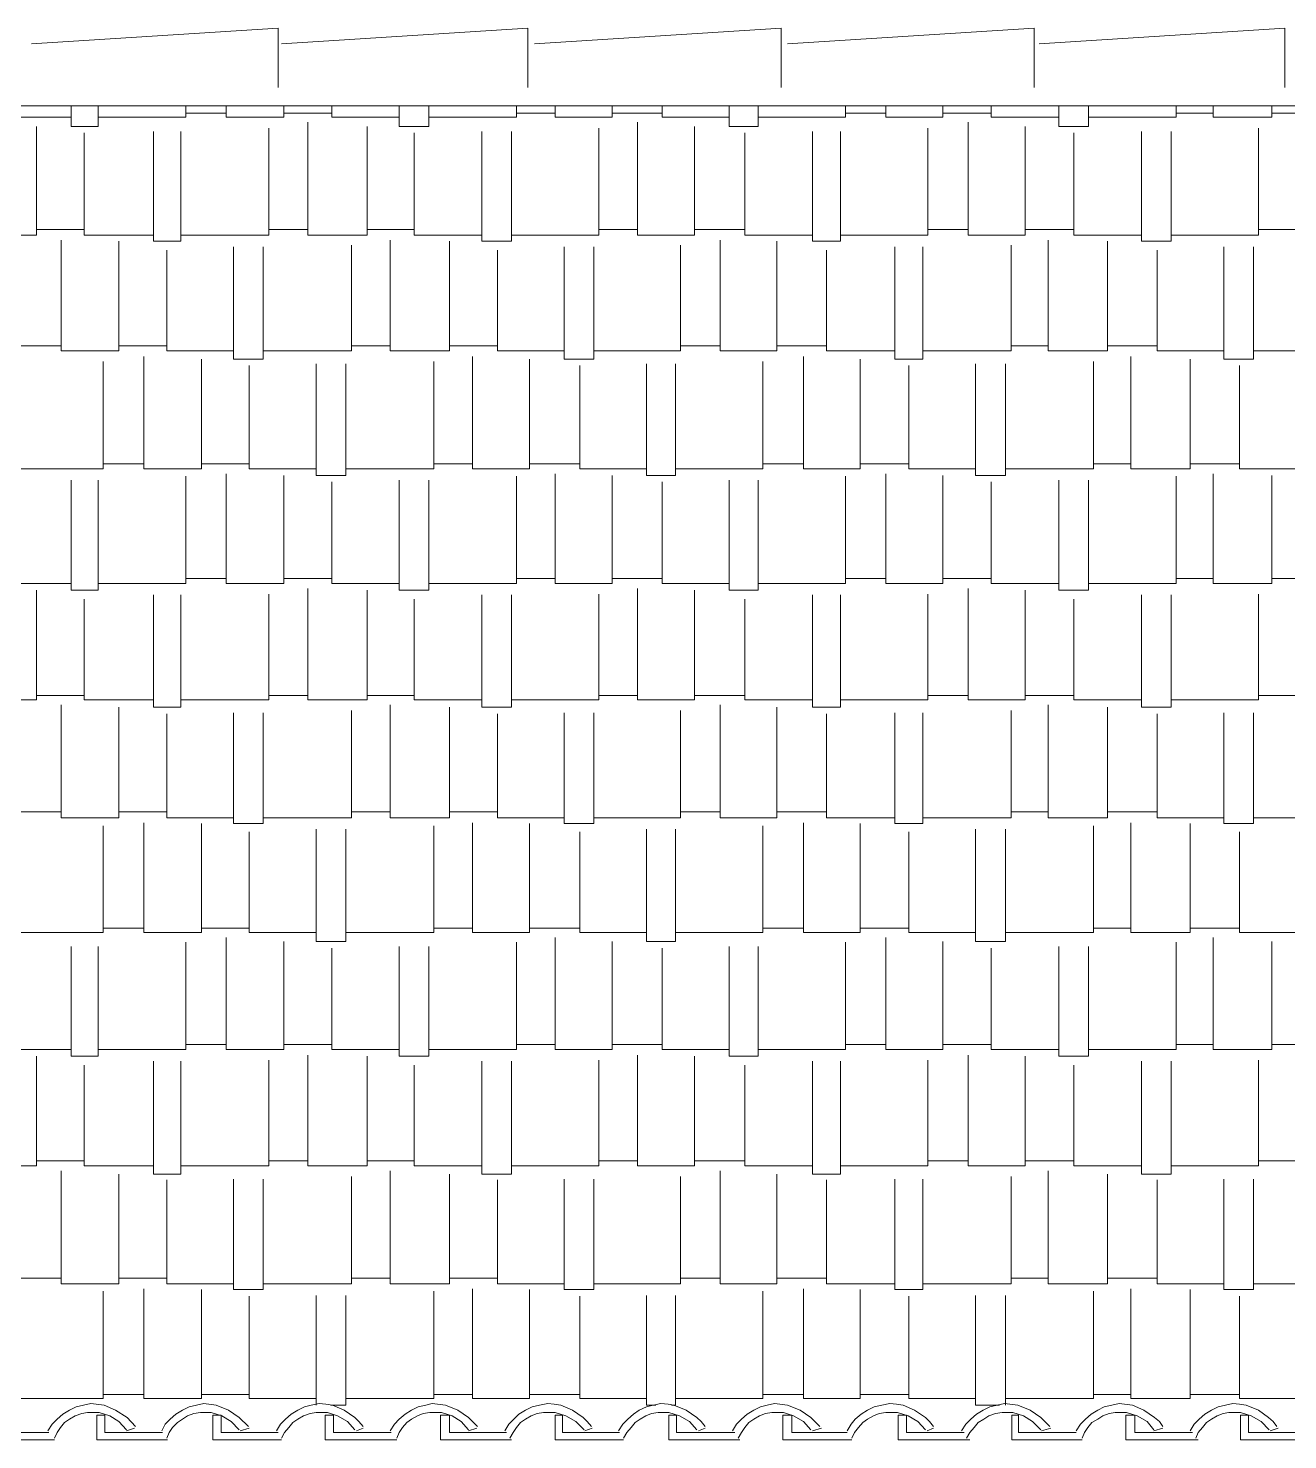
# Model space of a CAD drawing. Header units: millimetres. Extents: x -78675 to -67340, y -9269 to -3209.
# Drawn here: x -73543 to -71926, y -5019 to -3209 of the extents above; entities that cross this region are included whole.
import ezdxf

# ---------------------------------------------------------------- set-up
doc = ezdxf.new("R2010")
doc.units = ezdxf.units.MM
doc.layers.add('A-COB-___-___-EXI', color=250, linetype='Continuous', lineweight=25)

msp = doc.modelspace()

# ---------------------------------------------------------------- linework, layer by layer
at = {"layer": 'A-COB-___-___-EXI', "color": 18, "lineweight": 9}
for p, q in [((-73340.7, -3317.5), (-73288.9, -3317.5)), ((-73214.8, -3317.5), (-73153.4, -3317.5)), ((-72916.4, -3317.5), (-72866.7, -3317.5)), ((-72793.6, -3317.5), (-72729.1, -3317.5)), ((-72494.2, -3317.5), (-72442.3, -3317.5)), ((-72369.3, -3317.5), (-72306.9, -3317.5)), ((-72069.8, -3317.5), (-72022.2, -3317.5)), ((-71947.1, -3317.5), (-71882.5, -3317.5)), ((-73532.3, -3466.7), (-73470.9, -3466.7)), ((-73233.9, -3466.7), (-73184.1, -3466.7)), ((-73107.9, -3466.7), (-73047.6, -3466.7)), ((-72810.6, -3466.7), (-72760.8, -3466.7)), ((-72687.8, -3466.7), (-72623.3, -3466.7)), ((-72388.4, -3466.7), (-72336.5, -3466.7)), ((-72263.5, -3466.7), (-72201.1, -3466.7)), ((-71964, -3466.7), (-71915.3, -3466.7)), ((-73552.4, -3615.9), (-73500.5, -3615.9)), ((-73426.5, -3615.9), (-73365.1, -3615.9)), ((-73128, -3615.9), (-73078.3, -3615.9)), ((-73002.1, -3615.9), (-72940.7, -3615.9)), ((-72705.8, -3615.9), (-72655, -3615.9)), ((-72582, -3615.9), (-72518.5, -3615.9)), ((-72281.5, -3615.9), (-72233.9, -3615.9)), ((-72157.7, -3615.9), (-72094.2, -3615.9)), ((-73446.6, -3767.3), (-73394.7, -3767.3)), ((-73320.6, -3767.3), (-73259.3, -3767.3)), ((-73022.2, -3767.3), (-72972.5, -3767.3)), ((-72899.5, -3767.3), (-72834.9, -3767.3)), ((-72600, -3767.3), (-72548.1, -3767.3)), ((-72475.1, -3767.3), (-72412.7, -3767.3)), ((-72175.7, -3767.3), (-72128, -3767.3)), ((-72051.9, -3767.3), (-71988.4, -3767.3)), ((-73340.7, -3914.4), (-73288.9, -3914.4)), ((-73214.8, -3914.4), (-73153.4, -3914.4)), ((-72916.4, -3914.4), (-72866.7, -3914.4)), ((-72793.6, -3914.4), (-72729.1, -3914.4)), ((-72494.2, -3914.4), (-72442.3, -3914.4)), ((-72369.3, -3914.4), (-72306.9, -3914.4)), ((-72069.8, -3914.4), (-72022.2, -3914.4)), ((-71947.1, -3914.4), (-71882.5, -3914.4)), ((-73532.3, -4064.6), (-73470.9, -4064.6)), ((-73233.9, -4064.6), (-73184.1, -4064.6)), ((-73107.9, -4064.6), (-73047.6, -4064.6)), ((-72810.6, -4064.6), (-72760.8, -4064.6)), ((-72687.8, -4064.6), (-72623.3, -4064.6)), ((-72388.4, -4064.6), (-72336.5, -4064.6)), ((-72263.5, -4064.6), (-72201.1, -4064.6)), ((-71964, -4064.6), (-71915.3, -4064.6)), ((-73552.4, -4213.8), (-73500.5, -4213.8)), ((-73426.5, -4213.8), (-73365.1, -4213.8)), ((-73128, -4213.8), (-73078.3, -4213.8)), ((-73002.1, -4213.8), (-72940.7, -4213.8)), ((-72705.8, -4213.8), (-72655, -4213.8)), ((-72582, -4213.8), (-72518.5, -4213.8)), ((-72281.5, -4213.8), (-72233.9, -4213.8)), ((-72157.7, -4213.8), (-72094.2, -4213.8)), ((-73446.6, -4363), (-73394.7, -4363)), ((-73320.6, -4363), (-73259.3, -4363)), ((-73022.2, -4363), (-72972.5, -4363)), ((-72899.5, -4363), (-72834.9, -4363)), ((-72600, -4363), (-72548.1, -4363)), ((-72475.1, -4363), (-72412.7, -4363)), ((-72175.7, -4363), (-72128, -4363)), ((-72051.9, -4363), (-71988.4, -4363)), ((-73340.7, -4512.2), (-73288.9, -4512.2)), ((-73214.8, -4512.2), (-73153.4, -4512.2)), ((-72916.4, -4512.2), (-72866.7, -4512.2)), ((-72793.6, -4512.2), (-72729.1, -4512.2)), ((-72494.2, -4512.2), (-72442.3, -4512.2)), ((-72369.3, -4512.2), (-72306.9, -4512.2)), ((-72069.8, -4512.2), (-72022.2, -4512.2)), ((-71947.1, -4512.2), (-71882.5, -4512.2)), ((-73532.3, -4661.4), (-73470.9, -4661.4)), ((-73233.9, -4661.4), (-73184.1, -4661.4)), ((-73107.9, -4661.4), (-73047.6, -4661.4)), ((-72810.6, -4661.4), (-72760.8, -4661.4)), ((-72687.8, -4661.4), (-72623.3, -4661.4)), ((-72388.4, -4661.4), (-72336.5, -4661.4)), ((-72263.5, -4661.4), (-72201.1, -4661.4)), ((-71964, -4661.4), (-71915.3, -4661.4)), ((-73552.4, -4811.7), (-73500.5, -4811.7)), ((-73426.5, -4811.7), (-73365.1, -4811.7)), ((-73128, -4811.7), (-73078.3, -4811.7)), ((-73002.1, -4811.7), (-72940.7, -4811.7)), ((-72705.8, -4811.7), (-72655, -4811.7)), ((-72582, -4811.7), (-72518.5, -4811.7)), ((-72281.5, -4811.7), (-72233.9, -4811.7)), ((-72157.7, -4811.7), (-72094.2, -4811.7)), ((-73173.5, -4974.7), (-73173.5, -4833.9)), ((-72288.9, -4974.7), (-72288.9, -4833.9)), ((-73446.6, -4960.9), (-73394.7, -4960.9)), ((-73320.6, -4960.9), (-73259.3, -4960.9)), ((-73022.2, -4960.9), (-72972.5, -4960.9)), ((-72899.5, -4960.9), (-72834.9, -4960.9)), ((-72600, -4960.9), (-72548.1, -4960.9)), ((-72475.1, -4960.9), (-72412.7, -4960.9)), ((-72175.7, -4960.9), (-72128, -4960.9)), ((-72051.9, -4960.9), (-71988.4, -4960.9))]:
    msp.add_line(p, q, dxfattribs=at)
at = {"layer": 'A-COB-___-___-EXI', "color": 28, "lineweight": 15}
for p, q in [((-73416.9, -5007.5), (-73406.3, -5004.3)), ((-73270.9, -5007.5), (-73259.3, -5004.3)), ((-73121.7, -5007.5), (-73113.2, -5004.3)), ((-72977.8, -5007.5), (-72967.2, -5004.3)), ((-72828.6, -5007.5), (-72819, -5004.3)), ((-72682.5, -5007.5), (-72674.1, -5004.3)), ((-72536.5, -5007.5), (-72524.9, -5004.3)), ((-72389.4, -5007.5), (-72381, -5004.3)), ((-72242.3, -5007.5), (-72230.7, -5004.3)), ((-72098.4, -5007.5), (-72086.8, -5004.3)), ((-71949.2, -5007.5), (-71938.6, -5004.3))]:
    msp.add_line(p, q, dxfattribs=at)
at = {"layer": 'A-COB-___-___-EXI', "color": 18, "lineweight": 9, "flags": 128}
for points in [[(-73222.2, -3284.7), (-73222.2, -3208.5), (-73538.6, -3228.6)], [(-72901.6, -3284.7), (-72901.6, -3208.5), (-73218, -3228.6)], [(-72576.7, -3284.7), (-72576.7, -3208.5), (-72893.1, -3228.6)], [(-72251.9, -3284.7), (-72251.9, -3208.5), (-72568.3, -3228.6)], [(-71930.2, -3284.7), (-71930.2, -3208.5), (-72245.5, -3228.6)], [(-77709, -3308), (-68369.3, -3308), (-68369.3, -4987.4)], [(-73575.7, -3308), (-73575.7, -3322.8), (-73487.8, -3322.8)], [(-73487.8, -3308), (-73487.8, -3334.5), (-73452.9, -3334.5), (-73452.9, -3308)], [(-73452.9, -3322.8), (-73340.7, -3322.8), (-73340.7, -3308)], [(-73288.9, -3308), (-73288.9, -3322.8), (-73214.8, -3322.8), (-73214.8, -3308)], [(-73153.4, -3308), (-73153.4, -3322.8), (-73066.7, -3322.8)], [(-73066.7, -3308), (-73066.7, -3334.5), (-73028.6, -3334.5), (-73028.6, -3308)], [(-73028.6, -3322.8), (-72916.4, -3322.8), (-72916.4, -3308)], [(-72866.7, -3308), (-72866.7, -3322.8), (-72793.6, -3322.8), (-72793.6, -3308)], [(-72729.1, -3308), (-72729.1, -3322.8), (-72643.4, -3322.8)], [(-72643.4, -3308), (-72643.4, -3334.5), (-72606.3, -3334.5), (-72606.3, -3308)], [(-72606.3, -3322.8), (-72494.2, -3322.8), (-72494.2, -3308)], [(-72442.3, -3308), (-72442.3, -3322.8), (-72369.3, -3322.8), (-72369.3, -3308)], [(-72306.9, -3308), (-72306.9, -3322.8), (-72220.1, -3322.8)], [(-72220.1, -3308), (-72220.1, -3334.5), (-72182, -3334.5), (-72182, -3308)], [(-72182, -3322.8), (-72069.8, -3322.8), (-72069.8, -3308)], [(-72022.2, -3308), (-72022.2, -3322.8), (-71947.1, -3322.8), (-71947.1, -3308)], [(-73607.4, -3329.2), (-73607.4, -3474.1), (-73532.3, -3474.1), (-73532.3, -3334.5)], [(-73184.1, -3329.2), (-73184.1, -3474.1), (-73107.9, -3474.1), (-73107.9, -3334.5)], [(-72760.8, -3329.2), (-72760.8, -3474.1), (-72687.8, -3474.1), (-72687.8, -3334.5)], [(-72336.5, -3329.2), (-72336.5, -3474.1), (-72263.5, -3474.1), (-72263.5, -3334.5)], [(-73470.9, -3342.9), (-73470.9, -3474.1), (-73382, -3474.1)], [(-73382, -3340.8), (-73382, -3481.6), (-73347.1, -3481.6), (-73347.1, -3340.8)], [(-73347.1, -3474.1), (-73233.9, -3474.1), (-73233.9, -3336.6)], [(-73047.6, -3342.9), (-73047.6, -3474.1), (-72960.8, -3474.1)], [(-72960.8, -3340.8), (-72960.8, -3481.6), (-72922.8, -3481.6), (-72922.8, -3340.8)], [(-72922.8, -3474.1), (-72810.6, -3474.1), (-72810.6, -3336.6)], [(-72623.3, -3342.9), (-72623.3, -3474.1), (-72536.5, -3474.1)], [(-72536.5, -3340.8), (-72536.5, -3481.6), (-72500.5, -3481.6), (-72500.5, -3340.8)], [(-72500.5, -3474.1), (-72388.4, -3474.1), (-72388.4, -3336.6)], [(-72201.1, -3342.9), (-72201.1, -3474.1), (-72114.3, -3474.1)], [(-72114.3, -3340.8), (-72114.3, -3481.6), (-72076.2, -3481.6), (-72076.2, -3340.8)], [(-72076.2, -3474.1), (-71964, -3474.1), (-71964, -3336.6)], [(-73500.5, -3480.5), (-73500.5, -3622.3), (-73426.5, -3622.3), (-73426.5, -3481.6)], [(-73365.1, -3493.2), (-73365.1, -3622.3), (-73279.4, -3622.3)], [(-73279.4, -3489), (-73279.4, -3632.9), (-73241.3, -3632.9), (-73241.3, -3489)], [(-73241.3, -3622.3), (-73128, -3622.3), (-73128, -3486.8)], [(-73078.3, -3480.5), (-73078.3, -3622.3), (-73002.1, -3622.3), (-73002.1, -3481.6)], [(-72940.7, -3493.2), (-72940.7, -3622.3), (-72855, -3622.3)], [(-72855, -3489), (-72855, -3632.9), (-72816.9, -3632.9), (-72816.9, -3489)], [(-72816.9, -3622.3), (-72705.8, -3622.3), (-72705.8, -3486.8)], [(-72655, -3480.5), (-72655, -3622.3), (-72582, -3622.3), (-72582, -3481.6)], [(-72518.5, -3493.2), (-72518.5, -3622.3), (-72430.7, -3622.3)], [(-72430.7, -3489), (-72430.7, -3632.9), (-72394.7, -3632.9), (-72394.7, -3489)], [(-72394.7, -3622.3), (-72281.5, -3622.3), (-72281.5, -3486.8)], [(-72233.9, -3480.5), (-72233.9, -3622.3), (-72157.7, -3622.3), (-72157.7, -3481.6)], [(-72094.2, -3493.2), (-72094.2, -3622.3), (-72008.5, -3622.3)], [(-72008.5, -3489), (-72008.5, -3632.9), (-71970.4, -3632.9), (-71970.4, -3489)], [(-71970.4, -3622.3), (-71858.2, -3622.3), (-71858.2, -3486.8)], [(-73558.7, -3773.6), (-73446.6, -3773.6), (-73446.6, -3636.1)], [(-73394.7, -3629.7), (-73394.7, -3773.6), (-73320.6, -3773.6), (-73320.6, -3632.9)], [(-73173.5, -3639.2), (-73173.5, -3782.1), (-73135.4, -3782.1), (-73135.4, -3639.2)], [(-73135.4, -3773.6), (-73022.2, -3773.6), (-73022.2, -3636.1)], [(-72972.5, -3629.7), (-72972.5, -3773.6), (-72899.5, -3773.6), (-72899.5, -3632.9)], [(-72749.2, -3639.2), (-72749.2, -3782.1), (-72712.2, -3782.1), (-72712.2, -3639.2)], [(-72712.2, -3773.6), (-72600, -3773.6), (-72600, -3636.1)], [(-72548.1, -3629.7), (-72548.1, -3773.6), (-72475.1, -3773.6), (-72475.1, -3632.9)], [(-72327, -3639.2), (-72327, -3782.1), (-72288.9, -3782.1), (-72288.9, -3639.2)], [(-72288.9, -3773.6), (-72175.7, -3773.6), (-72175.7, -3636.1)], [(-72128, -3629.7), (-72128, -3773.6), (-72051.9, -3773.6), (-72051.9, -3632.9)], [(-73259.3, -3641.3), (-73259.3, -3773.6), (-73173.5, -3773.6)], [(-72834.9, -3641.3), (-72834.9, -3773.6), (-72749.2, -3773.6)], [(-72412.7, -3641.3), (-72412.7, -3773.6), (-72327, -3773.6)], [(-71988.4, -3641.3), (-71988.4, -3773.6), (-71902.6, -3773.6)], [(-73452.9, -3920.7), (-73340.7, -3920.7), (-73340.7, -3783.1)], [(-73288.9, -3780), (-73288.9, -3920.7), (-73214.8, -3920.7), (-73214.8, -3782.1)], [(-73028.6, -3920.7), (-72916.4, -3920.7), (-72916.4, -3783.1)], [(-72866.7, -3780), (-72866.7, -3920.7), (-72793.6, -3920.7), (-72793.6, -3782.1)], [(-72606.3, -3920.7), (-72494.2, -3920.7), (-72494.2, -3783.1)], [(-72442.3, -3780), (-72442.3, -3920.7), (-72369.3, -3920.7), (-72369.3, -3782.1)], [(-72182, -3920.7), (-72069.8, -3920.7), (-72069.8, -3783.1)], [(-72022.2, -3780), (-72022.2, -3920.7), (-71947.1, -3920.7), (-71947.1, -3782.1)], [(-73575.7, -3790.5), (-73575.7, -3920.7), (-73487.8, -3920.7)], [(-73487.8, -3788.4), (-73487.8, -3929.2), (-73452.9, -3929.2), (-73452.9, -3788.4)], [(-73153.4, -3790.5), (-73153.4, -3920.7), (-73066.7, -3920.7)], [(-73066.7, -3788.4), (-73066.7, -3929.2), (-73028.6, -3929.2), (-73028.6, -3788.4)], [(-72729.1, -3790.5), (-72729.1, -3920.7), (-72643.4, -3920.7)], [(-72643.4, -3788.4), (-72643.4, -3929.2), (-72606.3, -3929.2), (-72606.3, -3788.4)], [(-72306.9, -3790.5), (-72306.9, -3920.7), (-72220.1, -3920.7)], [(-72220.1, -3788.4), (-72220.1, -3929.2), (-72182, -3929.2), (-72182, -3788.4)], [(-73607.4, -3927.1), (-73607.4, -4069.9), (-73532.3, -4069.9), (-73532.3, -3929.2)], [(-73184.1, -3927.1), (-73184.1, -4069.9), (-73107.9, -4069.9), (-73107.9, -3929.2)], [(-72760.8, -3927.1), (-72760.8, -4069.9), (-72687.8, -4069.9), (-72687.8, -3929.2)], [(-72336.5, -3927.1), (-72336.5, -4069.9), (-72263.5, -4069.9), (-72263.5, -3929.2)], [(-73470.9, -3940.8), (-73470.9, -4069.9), (-73382, -4069.9)], [(-73382, -3935.5), (-73382, -4079.4), (-73347.1, -4079.4), (-73347.1, -3935.5)], [(-73347.1, -4069.9), (-73233.9, -4069.9), (-73233.9, -3934.5)], [(-73047.6, -3940.8), (-73047.6, -4069.9), (-72960.8, -4069.9)], [(-72960.8, -3935.5), (-72960.8, -4079.4), (-72922.8, -4079.4), (-72922.8, -3935.5)], [(-72922.8, -4069.9), (-72810.6, -4069.9), (-72810.6, -3934.5)], [(-72623.3, -3940.8), (-72623.3, -4069.9), (-72536.5, -4069.9)], [(-72536.5, -3935.5), (-72536.5, -4079.4), (-72500.5, -4079.4), (-72500.5, -3935.5)], [(-72500.5, -4069.9), (-72388.4, -4069.9), (-72388.4, -3934.5)], [(-72201.1, -3940.8), (-72201.1, -4069.9), (-72114.3, -4069.9)], [(-72114.3, -3935.5), (-72114.3, -4079.4), (-72076.2, -4079.4), (-72076.2, -3935.5)], [(-72076.2, -4069.9), (-71964, -4069.9), (-71964, -3934.5)], [(-73500.5, -4076.3), (-73500.5, -4221.2), (-73426.5, -4221.2), (-73426.5, -4079.4)], [(-73365.1, -4087.9), (-73365.1, -4221.2), (-73279.4, -4221.2)], [(-73279.4, -4086.8), (-73279.4, -4228.6), (-73241.3, -4228.6), (-73241.3, -4086.8)], [(-73241.3, -4221.2), (-73128, -4221.2), (-73128, -4083.7)], [(-73078.3, -4076.3), (-73078.3, -4221.2), (-73002.1, -4221.2), (-73002.1, -4079.4)], [(-72940.7, -4087.9), (-72940.7, -4221.2), (-72855, -4221.2)], [(-72855, -4086.8), (-72855, -4228.6), (-72816.9, -4228.6), (-72816.9, -4086.8)], [(-72816.9, -4221.2), (-72705.8, -4221.2), (-72705.8, -4083.7)], [(-72655, -4076.3), (-72655, -4221.2), (-72582, -4221.2), (-72582, -4079.4)], [(-72518.5, -4087.9), (-72518.5, -4221.2), (-72430.7, -4221.2)], [(-72430.7, -4086.8), (-72430.7, -4228.6), (-72394.7, -4228.6), (-72394.7, -4086.8)], [(-72394.7, -4221.2), (-72281.5, -4221.2), (-72281.5, -4083.7)], [(-72233.9, -4076.3), (-72233.9, -4221.2), (-72157.7, -4221.2), (-72157.7, -4079.4)], [(-72094.2, -4087.9), (-72094.2, -4221.2), (-72008.5, -4221.2)], [(-72008.5, -4086.8), (-72008.5, -4228.6), (-71970.4, -4228.6), (-71970.4, -4086.8)], [(-71970.4, -4221.2), (-71858.2, -4221.2), (-71858.2, -4083.7)], [(-73558.7, -4368.3), (-73446.6, -4368.3), (-73446.6, -4231.8)], [(-73394.7, -4227.6), (-73394.7, -4368.3), (-73320.6, -4368.3), (-73320.6, -4228.6)], [(-73173.5, -4236.1), (-73173.5, -4380), (-73135.4, -4380), (-73135.4, -4236.1)], [(-73135.4, -4368.3), (-73022.2, -4368.3), (-73022.2, -4231.8)], [(-72972.5, -4227.6), (-72972.5, -4368.3), (-72899.5, -4368.3), (-72899.5, -4228.6)], [(-72749.2, -4236.1), (-72749.2, -4380), (-72712.2, -4380), (-72712.2, -4236.1)], [(-72712.2, -4368.3), (-72600, -4368.3), (-72600, -4231.8)], [(-72548.1, -4227.6), (-72548.1, -4368.3), (-72475.1, -4368.3), (-72475.1, -4228.6)], [(-72327, -4236.1), (-72327, -4380), (-72288.9, -4380), (-72288.9, -4236.1)], [(-72288.9, -4368.3), (-72175.7, -4368.3), (-72175.7, -4231.8)], [(-72128, -4227.6), (-72128, -4368.3), (-72051.9, -4368.3), (-72051.9, -4228.6)], [(-73259.3, -4239.2), (-73259.3, -4368.3), (-73173.5, -4368.3)], [(-72834.9, -4239.2), (-72834.9, -4368.3), (-72749.2, -4368.3)], [(-72412.7, -4239.2), (-72412.7, -4368.3), (-72327, -4368.3)], [(-71988.4, -4239.2), (-71988.4, -4368.3), (-71902.6, -4368.3)], [(-73452.9, -4518.6), (-73340.7, -4518.6), (-73340.7, -4381)], [(-73288.9, -4374.7), (-73288.9, -4518.6), (-73214.8, -4518.6), (-73214.8, -4380)], [(-73028.6, -4518.6), (-72916.4, -4518.6), (-72916.4, -4381)], [(-72866.7, -4374.7), (-72866.7, -4518.6), (-72793.6, -4518.6), (-72793.6, -4380)], [(-72606.3, -4518.6), (-72494.2, -4518.6), (-72494.2, -4381)], [(-72442.3, -4374.7), (-72442.3, -4518.6), (-72369.3, -4518.6), (-72369.3, -4380)], [(-72182, -4518.6), (-72069.8, -4518.6), (-72069.8, -4381)], [(-72022.2, -4374.7), (-72022.2, -4518.6), (-71947.1, -4518.6), (-71947.1, -4380)], [(-73575.7, -4388.4), (-73575.7, -4518.6), (-73487.8, -4518.6)], [(-73487.8, -4386.3), (-73487.8, -4527.1), (-73452.9, -4527.1), (-73452.9, -4386.3)], [(-73153.4, -4388.4), (-73153.4, -4518.6), (-73066.7, -4518.6)], [(-73066.7, -4386.3), (-73066.7, -4527.1), (-73028.6, -4527.1), (-73028.6, -4386.3)], [(-72729.1, -4388.4), (-72729.1, -4518.6), (-72643.4, -4518.6)], [(-72643.4, -4386.3), (-72643.4, -4527.1), (-72606.3, -4527.1), (-72606.3, -4386.3)], [(-72306.9, -4388.4), (-72306.9, -4518.6), (-72220.1, -4518.6)], [(-72220.1, -4386.3), (-72220.1, -4527.1), (-72182, -4527.1), (-72182, -4386.3)], [(-73607.4, -4526), (-73607.4, -4667.8), (-73532.3, -4667.8), (-73532.3, -4527.1)], [(-73184.1, -4526), (-73184.1, -4667.8), (-73107.9, -4667.8), (-73107.9, -4527.1)], [(-72760.8, -4526), (-72760.8, -4667.8), (-72687.8, -4667.8), (-72687.8, -4527.1)], [(-72336.5, -4526), (-72336.5, -4667.8), (-72263.5, -4667.8), (-72263.5, -4527.1)], [(-73470.9, -4538.7), (-73470.9, -4667.8), (-73382, -4667.8)], [(-73382, -4533.4), (-73382, -4678.4), (-73347.1, -4678.4), (-73347.1, -4533.4)], [(-73347.1, -4667.8), (-73233.9, -4667.8), (-73233.9, -4532.3)], [(-73047.6, -4538.7), (-73047.6, -4667.8), (-72960.8, -4667.8)], [(-72960.8, -4533.4), (-72960.8, -4678.4), (-72922.8, -4678.4), (-72922.8, -4533.4)], [(-72922.8, -4667.8), (-72810.6, -4667.8), (-72810.6, -4532.3)], [(-72623.3, -4538.7), (-72623.3, -4667.8), (-72536.5, -4667.8)], [(-72536.5, -4533.4), (-72536.5, -4678.4), (-72500.5, -4678.4), (-72500.5, -4533.4)], [(-72500.5, -4667.8), (-72388.4, -4667.8), (-72388.4, -4532.3)], [(-72201.1, -4538.7), (-72201.1, -4667.8), (-72114.3, -4667.8)], [(-72114.3, -4533.4), (-72114.3, -4678.4), (-72076.2, -4678.4), (-72076.2, -4533.4)], [(-72076.2, -4667.8), (-71964, -4667.8), (-71964, -4532.3)], [(-73500.5, -4674.1), (-73500.5, -4819.1), (-73426.5, -4819.1), (-73426.5, -4678.4)], [(-73365.1, -4685.8), (-73365.1, -4819.1), (-73279.4, -4819.1)], [(-73279.4, -4684.7), (-73279.4, -4826.5), (-73241.3, -4826.5), (-73241.3, -4684.7)], [(-73241.3, -4819.1), (-73128, -4819.1), (-73128, -4681.6)], [(-73078.3, -4674.1), (-73078.3, -4819.1), (-73002.1, -4819.1), (-73002.1, -4678.4)], [(-72940.7, -4685.8), (-72940.7, -4819.1), (-72855, -4819.1)], [(-72855, -4684.7), (-72855, -4826.5), (-72816.9, -4826.5), (-72816.9, -4684.7)], [(-72816.9, -4819.1), (-72705.8, -4819.1), (-72705.8, -4681.6)], [(-72655, -4674.1), (-72655, -4819.1), (-72582, -4819.1), (-72582, -4678.4)], [(-72518.5, -4685.8), (-72518.5, -4819.1), (-72430.7, -4819.1)], [(-72430.7, -4684.7), (-72430.7, -4826.5), (-72394.7, -4826.5), (-72394.7, -4684.7)], [(-72394.7, -4819.1), (-72281.5, -4819.1), (-72281.5, -4681.6)], [(-72233.9, -4674.1), (-72233.9, -4819.1), (-72157.7, -4819.1), (-72157.7, -4678.4)], [(-72094.2, -4685.8), (-72094.2, -4819.1), (-72008.5, -4819.1)], [(-72008.5, -4684.7), (-72008.5, -4826.5), (-71970.4, -4826.5), (-71970.4, -4684.7)], [(-71970.4, -4819.1), (-71858.2, -4819.1), (-71858.2, -4681.6)], [(-73558.7, -4966.2), (-73446.6, -4966.2), (-73446.6, -4828.6)], [(-73394.7, -4825.5), (-73394.7, -4966.2), (-73320.6, -4966.2), (-73320.6, -4826.5)], [(-73154.5, -4974.7), (-73135.4, -4974.7), (-73135.4, -4833.9)], [(-73135.4, -4966.2), (-73022.2, -4966.2), (-73022.2, -4828.6)], [(-72972.5, -4825.5), (-72972.5, -4966.2), (-72899.5, -4966.2), (-72899.5, -4826.5)], [(-72749.2, -4833.9), (-72749.2, -4974.7), (-72737.6, -4974.7)], [(-72717.5, -4974.7), (-72712.2, -4974.7), (-72712.2, -4833.9)], [(-72712.2, -4966.2), (-72600, -4966.2), (-72600, -4828.6)], [(-72548.1, -4825.5), (-72548.1, -4966.2), (-72475.1, -4966.2), (-72475.1, -4826.5)], [(-72327, -4833.9), (-72327, -4974.7), (-72296.3, -4974.7)], [(-72288.9, -4966.2), (-72175.7, -4966.2), (-72175.7, -4828.6)], [(-72128, -4825.5), (-72128, -4966.2), (-72051.9, -4966.2), (-72051.9, -4826.5)], [(-73259.3, -4835), (-73259.3, -4966.2), (-73173.5, -4966.2)], [(-72834.9, -4835), (-72834.9, -4966.2), (-72749.2, -4966.2)], [(-72412.7, -4835), (-72412.7, -4966.2), (-72327, -4966.2)], [(-71988.4, -4835), (-71988.4, -4966.2), (-71902.6, -4966.2)]]:
    msp.add_lwpolyline(points, dxfattribs=at)
at = {"layer": 'A-COB-___-___-EXI', "color": 28, "lineweight": 15, "flags": 128}
for points in [[(-73405.3, -5002.2), (-73415.9, -4990.5), (-73430.7, -4981), (-73445.5, -4974.7), (-73462.4, -4972.6), (-73472, -4974.7), (-73481.5, -4976.8), (-73489.9, -4981), (-73498.4, -4986.3), (-73505.8, -4992.7), (-73512.2, -4999), (-73517.5, -5007.5)], [(-73260.3, -5002.2), (-73272, -4990.5), (-73285.7, -4981), (-73301.6, -4974.7), (-73317.5, -4972.6), (-73327, -4974.7), (-73336.5, -4976.8), (-73345, -4981), (-73353.4, -4986.3), (-73360.8, -4992.7), (-73367.2, -4999), (-73371.4, -5007.5)], [(-73113.2, -5002.2), (-73118.5, -4995.8), (-73123.8, -4990.5), (-73137.6, -4981), (-73152.4, -4974.7), (-73160.8, -4973.6), (-73169.3, -4972.6), (-73179.9, -4974.7), (-73188.4, -4976.8), (-73196.8, -4981), (-73205.3, -4986.3), (-73212.7, -4992.7), (-73219, -4999), (-73224.3, -5007.5)], [(-72966.1, -5002.2), (-72977.8, -4990.5), (-72991.5, -4981), (-73007.4, -4974.7), (-73024.3, -4972.6), (-73032.8, -4974.7), (-73042.3, -4976.8), (-73050.8, -4981), (-73059.3, -4986.3), (-73066.7, -4992.7), (-73073, -4999), (-73078.3, -5007.5)], [(-72820.1, -5002.2), (-72825.4, -4995.8), (-72830.7, -4990.5), (-72844.4, -4981), (-72859.3, -4974.7), (-72867.7, -4973.6), (-72876.2, -4972.6), (-72886.8, -4974.7), (-72896.3, -4976.8), (-72904.8, -4981), (-72913.2, -4986.3), (-72919.6, -4992.7), (-72925.9, -4999), (-72931.2, -5007.5)], [(-72674.1, -5002.2), (-72679.4, -4995.8), (-72684.7, -4990.5), (-72698.4, -4981), (-72714.3, -4974.7), (-72721.7, -4973.6), (-72731.2, -4972.6), (-72740.7, -4974.7), (-72749.2, -4976.8), (-72758.7, -4981), (-72766.1, -4986.3), (-72773.5, -4992.7), (-72779.9, -4999), (-72785.2, -5007.5)], [(-72527, -5002.2), (-72538.6, -4990.5), (-72552.4, -4981), (-72568.3, -4974.7), (-72585.2, -4972.6), (-72594.7, -4974.7), (-72603.2, -4976.8), (-72611.6, -4981), (-72620.1, -4986.3), (-72627.5, -4992.7), (-72633.9, -4999), (-72639.2, -5007.5)], [(-72381, -5002.2), (-72386.2, -4995.8), (-72391.5, -4990.5), (-72405.3, -4981), (-72420.1, -4974.7), (-72428.6, -4973.6), (-72437, -4972.6), (-72447.6, -4974.7), (-72457.1, -4976.8), (-72465.6, -4981), (-72474.1, -4986.3), (-72481.5, -4992.7), (-72486.8, -4999), (-72492.1, -5007.5)], [(-72231.7, -5002.2), (-72243.4, -4990.5), (-72257.1, -4981), (-72273, -4974.7), (-72289.9, -4972.6), (-72299.5, -4974.7), (-72309, -4976.8), (-72317.5, -4981), (-72325.9, -4986.3), (-72333.3, -4992.7), (-72339.7, -4999), (-72345, -5007.5)], [(-72086.8, -5002.2), (-72091, -4995.8), (-72097.4, -4990.5), (-72111.1, -4981), (-72125.9, -4974.7), (-72142.9, -4972.6), (-72152.4, -4974.7), (-72161.9, -4976.8), (-72170.4, -4981), (-72178.8, -4986.3), (-72186.2, -4992.7), (-72192.6, -4999), (-72197.9, -5007.5)], [(-71940.7, -5002.2), (-71945, -4995.8), (-71951.3, -4990.5), (-71964, -4981), (-71979.9, -4974.7), (-71988.4, -4973.6), (-71996.8, -4972.6), (-72006.3, -4974.7), (-72015.9, -4976.8), (-72024.3, -4981), (-72032.8, -4986.3), (-72040.2, -4992.7), (-72046.6, -4999), (-72051.9, -5007.5)], [(-73516.4, -5009.6), (-73590.5, -5009.6), (-73590.5, -4987.4), (-73598.9, -4987.4), (-73598.9, -5019.1), (-73590.5, -5019.1), (-73509, -5019.1)], [(-73416.9, -5006.4), (-73426.5, -4995.8), (-73438.1, -4988.4), (-73451.9, -4984.2), (-73459.3, -4984.2), (-73466.7, -4984.2), (-73474.1, -4985.3), (-73482.5, -4988.4), (-73489.9, -4992.7), (-73496.3, -4996.9), (-73501.6, -5003.2), (-73505.8, -5009.6), (-73509, -5017)], [(-73370.4, -5009.6), (-73444.4, -5009.6), (-73444.4, -4987.4), (-73455, -4987.4), (-73455, -5019.1), (-73444.4, -5019.1), (-73364, -5019.1)], [(-73272, -5006.4), (-73282.5, -4995.8), (-73294.2, -4988.4), (-73307.9, -4984.2), (-73314.3, -4984.2), (-73321.7, -4984.2), (-73330.2, -4985.3), (-73338.6, -4988.4), (-73345, -4992.7), (-73351.3, -4996.9), (-73357.7, -5003.2), (-73361.9, -5009.6), (-73365.1, -5017)], [(-73222.2, -5009.6), (-73295.2, -5009.6), (-73295.2, -4987.4), (-73305.8, -4987.4), (-73305.8, -5019.1), (-73295.2, -5019.1), (-73218, -5019.1)], [(-73123.8, -5006.4), (-73133.3, -4995.8), (-73146, -4988.4), (-73158.7, -4984.2), (-73166.1, -4984.2), (-73173.5, -4984.2), (-73181, -4985.3), (-73189.4, -4988.4), (-73196.8, -4992.7), (-73203.2, -4996.9), (-73208.5, -5003.2), (-73213.8, -5009.6), (-73218, -5017)], [(-73077.2, -5009.6), (-73151.3, -5009.6), (-73151.3, -4987.4), (-73161.9, -4987.4), (-73161.9, -5019.1), (-73151.3, -5019.1), (-73069.8, -5019.1)], [(-72977.8, -5006.4), (-72987.3, -4995.8), (-72998.9, -4988.4), (-73012.7, -4984.2), (-73020.1, -4984.2), (-73027.5, -4984.2), (-73036, -4985.3), (-73043.4, -4988.4), (-73050.8, -4992.7), (-73057.1, -4996.9), (-73062.4, -5003.2), (-73066.7, -5009.6), (-73069.8, -5017)], [(-72929.1, -5009.6), (-73002.1, -5009.6), (-73002.1, -4987.4), (-73013.8, -4987.4), (-73013.8, -5019.1), (-73002.1, -5019.1), (-72922.8, -5019.1)], [(-72829.6, -5006.4), (-72840.2, -4995.8), (-72852.9, -4988.4), (-72866.7, -4984.2), (-72874.1, -4984.2), (-72881.5, -4984.2), (-72889.9, -4985.3), (-72897.4, -4988.4), (-72904.8, -4992.7), (-72911.1, -4996.9), (-72916.4, -5003.2), (-72920.6, -5009.6), (-72924.9, -5017)], [(-72784.1, -5009.6), (-72857.1, -5009.6), (-72857.1, -4987.4), (-72866.7, -4987.4), (-72866.7, -5019.1), (-72857.1, -5019.1), (-72778.8, -5019.1)], [(-72684.7, -5006.4), (-72694.2, -4995.8), (-72706.9, -4988.4), (-72720.6, -4984.2), (-72727, -4984.2), (-72734.4, -4984.2), (-72742.9, -4985.3), (-72750.3, -4988.4), (-72757.7, -4992.7), (-72764, -4996.9), (-72769.3, -5003.2), (-72774.6, -5009.6), (-72778.8, -5017)], [(-72636, -5009.6), (-72711.1, -5009.6), (-72711.1, -4987.4), (-72720.6, -4987.4), (-72720.6, -5019.1), (-72711.1, -5019.1), (-72629.6, -5019.1)], [(-72538.6, -5006.4), (-72548.1, -4995.8), (-72560.8, -4988.4), (-72573.5, -4984.2), (-72581, -4984.2), (-72588.4, -4984.2), (-72596.8, -4985.3), (-72604.2, -4988.4), (-72611.6, -4992.7), (-72618, -4996.9), (-72623.3, -5003.2), (-72627.5, -5009.6), (-72631.7, -5017)], [(-72492.1, -5009.6), (-72563, -5009.6), (-72563, -4987.4), (-72574.6, -4987.4), (-72574.6, -5019.1), (-72563, -5019.1), (-72485.7, -5019.1)], [(-72391.5, -5006.4), (-72401.1, -4995.8), (-72413.8, -4988.4), (-72427.5, -4984.2), (-72434.9, -4984.2), (-72442.3, -4984.2), (-72450.8, -4985.3), (-72458.2, -4988.4), (-72465.6, -4992.7), (-72472, -4996.9), (-72477.2, -5003.2), (-72482.5, -5009.6), (-72485.7, -5017)], [(-72341.8, -5009.6), (-72415.9, -5009.6), (-72415.9, -4987.4), (-72426.5, -4987.4), (-72426.5, -5019.1), (-72415.9, -5019.1), (-72334.4, -5019.1)], [(-72243.4, -5006.4), (-72254, -4995.8), (-72265.6, -4988.4), (-72279.4, -4984.2), (-72285.7, -4984.2), (-72293.1, -4984.2), (-72301.6, -4985.3), (-72310.1, -4988.4), (-72316.4, -4992.7), (-72323.8, -4996.9), (-72329.1, -5003.2), (-72334.4, -5009.6), (-72338.6, -5017)], [(-72197.9, -5009.6), (-72272, -5009.6), (-72272, -4987.4), (-72280.4, -4987.4), (-72280.4, -5019.1), (-72272, -5019.1), (-72190.5, -5019.1)], [(-72098.4, -5006.4), (-72106.9, -4995.8), (-72119.6, -4988.4), (-72133.3, -4984.2), (-72140.7, -4984.2), (-72148.1, -4984.2), (-72155.6, -4985.3), (-72164, -4988.4), (-72170.4, -4992.7), (-72177.8, -4996.9), (-72183.1, -5003.2), (-72187.3, -5009.6), (-72190.5, -5017)], [(-72048.7, -5009.6), (-72122.8, -5009.6), (-72122.8, -4987.4), (-72134.4, -4987.4), (-72134.4, -5019.1), (-72122.8, -5019.1), (-72041.3, -5019.1)], [(-71950.3, -5006.4), (-71960.8, -4995.8), (-71973.5, -4988.4), (-71987.3, -4984.2), (-71994.7, -4984.2), (-72002.1, -4984.2), (-72009.5, -4985.3), (-72016.9, -4988.4), (-72024.3, -4992.7), (-72030.7, -4996.9), (-72036, -5003.2), (-72041.3, -5009.6), (-72044.4, -5017)], [(-71903.7, -5009.6), (-71976.7, -5009.6), (-71976.7, -4987.4), (-71987.3, -4987.4), (-71987.3, -5019.1), (-71976.7, -5019.1), (-71897.4, -5019.1)]]:
    msp.add_lwpolyline(points, dxfattribs=at)

doc.saveas('drawing.dxf')
